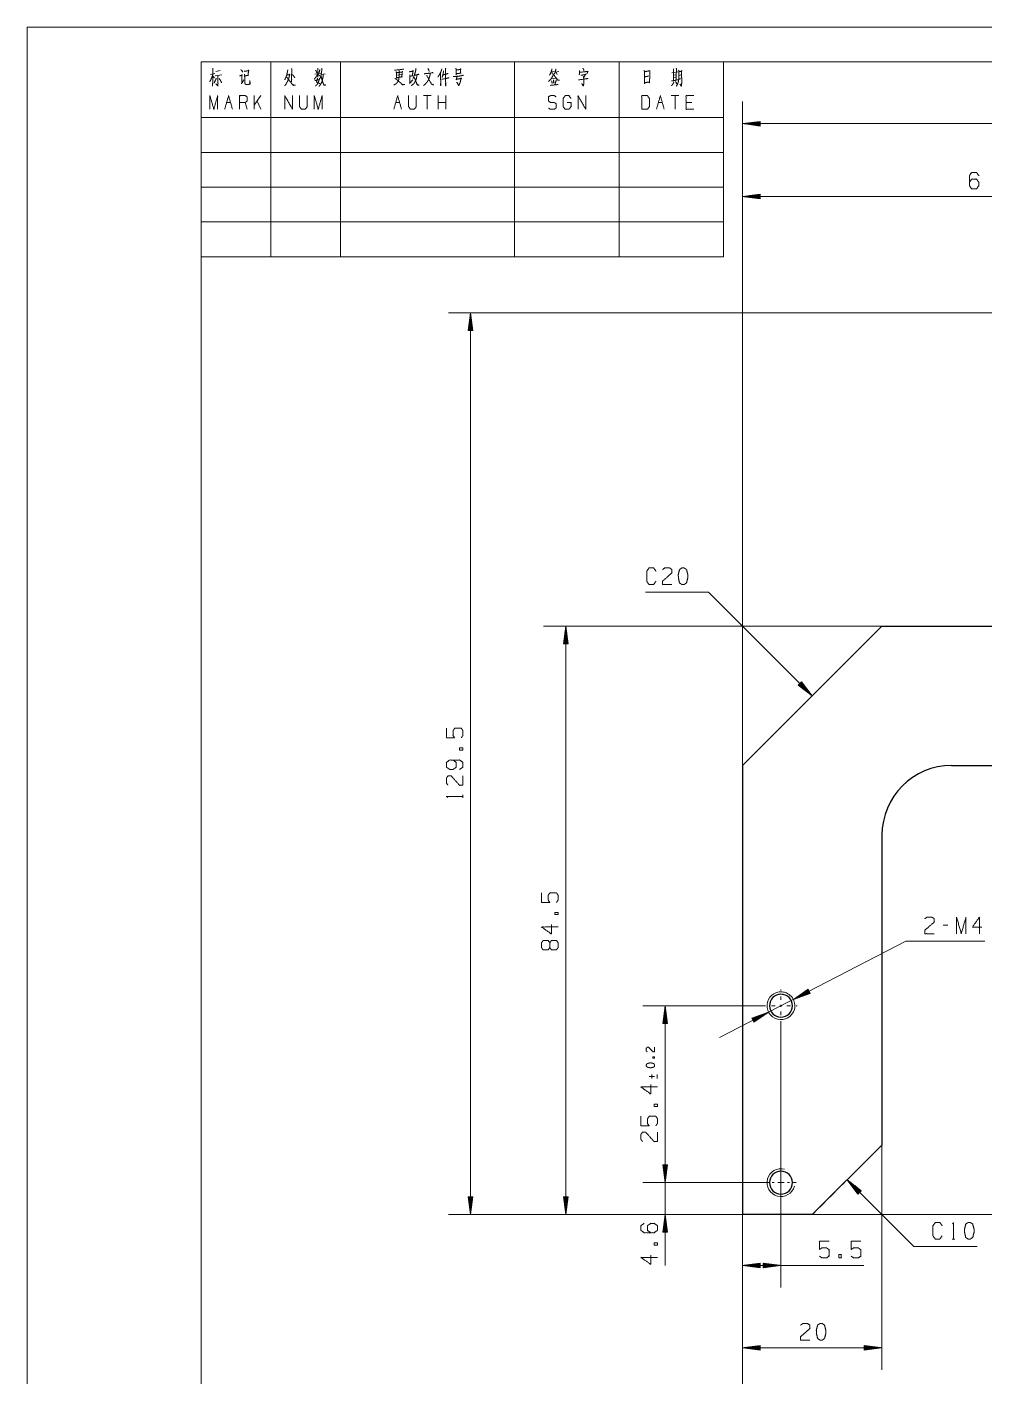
# Model space of a CAD drawing. Header units: millimetres. Extents: x 0 to 420, y 0 to 297.
# Drawn here: x 0 to 137.5, y 103.1 to 297 of the extents above; entities that cross this region are included whole.
import ezdxf

# ---------------------------------------------------------------- set-up
doc = ezdxf.new("R2010")
doc.units = ezdxf.units.MM
doc.layers.add('101', color=7, linetype='Continuous', true_color=0xffffff)

msp = doc.modelspace()

# ---------------------------------------------------------------- linework, layer by layer
at = {"layer": '101', "color": 133, "linetype": 'Continuous', "lineweight": 18}
for p, q in [((0, 297), (0, 0)), ((420, 297), (0, 297)), ((25, 292), (25, 264)), ((25, 292), (100, 292)), ((25, 292), (100, 292)), ((25, 292), (100, 292)), ((25, 292), (25, 5)), ((415, 292), (25, 292)), ((35, 292), (35, 264)), ((45, 292), (45, 264)), ((70, 292), (70, 264)), ((85, 292), (85, 264)), ((100, 292), (100, 264)), ((25, 284), (100, 284)), ((25, 279), (100, 279)), ((25, 274), (100, 274)), ((25, 269), (100, 269)), ((25, 264), (100, 264))]:
    msp.add_line(p, q, dxfattribs=at)
at = {"layer": '101', "color": 72, "linetype": 'Continuous', "lineweight": 18}
for p, q in [((26.34, 290.18), (26.96, 290.3)), ((26.7, 289.95), (26.92, 289.68)), ((26.99, 289.99), (27.95, 290.14)), ((27.13, 290.61), (27.71, 290.74)), ((41.34, 290.22), (42.13, 290.38)), ((42.25, 290.16), (42.79, 290.28)), ((53.17, 290.09), (53.7, 290.18)), ((54.91, 288.87), (55.37, 289.43)), ((75.25, 290.57), (75.67, 290.63)), ((75.35, 290.55), (75.45, 290.24)), ((75.83, 289.64), (75.37, 289.56)), ((75.82, 290.51), (76.35, 290.61)), ((75.98, 290.49), (76.11, 290.16)), ((92.56, 290.43), (93.43, 290.55)), ((92.84, 290.07), (93.11, 290.14)), ((92.86, 289.72), (93.09, 289.78)), ((93.6, 290.05), (93.85, 290.12)), ((33.59, 287.14), (32.63, 285.78)), ((32.63, 285.18), (32.63, 287.14)), ((58.02, 287.14), (56.9, 287.14)), ((57.46, 287.14), (57.46, 285.18)), ((59.02, 285.18), (59.02, 287.14)), ((60.14, 285.18), (60.14, 287.14)), ((93.6, 287.14), (92.49, 287.14)), ((93.05, 287.14), (93.05, 285.18)), ((28.66, 286.17), (29.22, 286.17)), ((31.62, 285.18), (31.34, 286.17)), ((33.59, 285.18), (33.04, 286.36)), ((52.94, 286.17), (53.49, 286.17)), ((60.14, 286.17), (59.02, 286.17)), ((90.65, 286.17), (91.2, 286.17)), ((95.45, 286.17), (94.61, 286.17)), ((62.58, 186.29), (62.58, 186.72)), ((132.19, 167.99), (131.52, 167.99)), ((89.3, 146.27), (90.1, 146.27)), ((89.7, 146.55), (89.7, 145.98)), ((90.49, 145.98), (90.49, 146.55)), ((132.8, 122.93), (133.22, 122.93))]:
    msp.add_line(p, q, dxfattribs=at)
at = {"layer": '101', "color": 22, "linetype": 'Continuous', "lineweight": 18}
for p, q in [((102.74, 190.94), (102.74, 286.29)), ((105.28, 283.45), (102.74, 283.12)), ((102.74, 283.12), (105.28, 282.78)), ((102.74, 283.12), (236.74, 283.12)), ((105.28, 283.14), (102.94, 283.14)), ((105.28, 283.09), (102.94, 283.09)), ((105.28, 283.2), (103.32, 283.2)), ((105.28, 283.25), (103.71, 283.25)), ((105.28, 283.3), (104.1, 283.3)), ((105.28, 283.35), (104.48, 283.35)), ((105.28, 283.4), (104.87, 283.4)), ((105.28, 283.45), (105.25, 283.45)), ((105.28, 283.45), (105.25, 283.45)), ((105.28, 282.78), (105.28, 283.45)), ((105.28, 283.04), (103.32, 283.04)), ((105.28, 282.99), (103.71, 282.99)), ((105.28, 282.94), (104.1, 282.94)), ((105.28, 282.89), (104.48, 282.89)), ((105.28, 282.84), (104.87, 282.84)), ((105.28, 282.79), (105.25, 282.79)), ((105.28, 282.79), (105.25, 282.79)), ((102.74, 190.94), (102.74, 275.82)), ((105.28, 272.98), (102.74, 272.65)), ((102.74, 272.65), (105.28, 272.31)), ((102.74, 272.65), (171.74, 272.65)), ((105.28, 272.67), (102.94, 272.67)), ((105.28, 272.62), (102.94, 272.62)), ((105.28, 272.72), (103.32, 272.72)), ((105.28, 272.57), (103.32, 272.57)), ((105.28, 272.78), (103.71, 272.78)), ((105.28, 272.52), (103.71, 272.52)), ((105.28, 272.83), (104.1, 272.83)), ((105.28, 272.47), (104.1, 272.47)), ((105.28, 272.88), (104.48, 272.88)), ((105.28, 272.42), (104.48, 272.42)), ((105.28, 272.93), (104.87, 272.93)), ((105.28, 272.37), (104.87, 272.37)), ((105.28, 272.98), (105.25, 272.98)), ((105.28, 272.98), (105.25, 272.98)), ((105.28, 272.32), (105.25, 272.32)), ((105.28, 272.32), (105.25, 272.32)), ((105.28, 272.31), (105.28, 272.98)), ((171.74, 255.94), (60.5, 255.94)), ((63.68, 255.94), (63.34, 253.4)), ((64.01, 253.4), (63.68, 255.94)), ((63.68, 255.94), (63.68, 126.44)), ((63.45, 253.4), (63.45, 254.2)), ((63.5, 253.4), (63.5, 254.59)), ((63.55, 253.4), (63.55, 254.97)), ((63.6, 253.4), (63.6, 255.36)), ((63.65, 253.4), (63.65, 255.74)), ((63.7, 253.4), (63.7, 255.74)), ((63.75, 253.4), (63.75, 255.36)), ((63.8, 253.4), (63.8, 254.97)), ((63.85, 253.4), (63.85, 254.59)), ((63.9, 253.4), (63.9, 254.2)), ((63.34, 253.4), (64.01, 253.4)), ((63.35, 253.4), (63.35, 253.43)), ((63.35, 253.4), (63.35, 253.43)), ((63.4, 253.4), (63.4, 253.82)), ((63.95, 253.4), (63.95, 253.82)), ((64.01, 253.4), (64.01, 253.43)), ((64.01, 253.4), (64.01, 253.43)), ((88.79, 215.84), (95.3, 215.84)), ((95.3, 215.84), (97.84, 215.84)), ((97.84, 215.84), (112.74, 200.94)), ((122.74, 210.94), (74.17, 210.94)), ((77.34, 210.94), (77.01, 208.4)), ((77.16, 208.4), (77.16, 209.59)), ((77.21, 208.4), (77.21, 209.97)), ((77.26, 208.4), (77.26, 210.36)), ((77.32, 208.4), (77.32, 210.74)), ((77.67, 208.4), (77.34, 210.94)), ((77.34, 126.44), (77.34, 210.94)), ((77.37, 208.4), (77.37, 210.74)), ((77.42, 208.4), (77.42, 210.36)), ((77.47, 208.4), (77.47, 209.97)), ((77.52, 208.4), (77.52, 209.59)), ((77.01, 208.4), (77.01, 208.43)), ((77.01, 208.4), (77.01, 208.43)), ((77.01, 208.4), (77.67, 208.4)), ((77.06, 208.4), (77.06, 208.82)), ((77.11, 208.4), (77.11, 209.2)), ((77.57, 208.4), (77.57, 209.2)), ((77.62, 208.4), (77.62, 208.82)), ((77.67, 208.4), (77.67, 208.43)), ((77.67, 208.4), (77.67, 208.43)), ((111.18, 202.97), (110.71, 202.5)), ((110.71, 202.5), (112.74, 200.94)), ((110.72, 202.5), (110.74, 202.48)), ((110.72, 202.5), (110.74, 202.48)), ((110.75, 202.54), (111.05, 202.24)), ((110.79, 202.57), (111.36, 202)), ((110.82, 202.61), (111.66, 201.77)), ((110.86, 202.64), (111.97, 201.53)), ((110.89, 202.68), (112.28, 201.29)), ((110.93, 202.72), (112.59, 201.06)), ((110.97, 202.75), (112.63, 201.09)), ((111, 202.79), (112.39, 201.4)), ((111.04, 202.82), (112.15, 201.71)), ((111.07, 202.86), (111.92, 202.02)), ((111.11, 202.9), (111.68, 202.33)), ((111.15, 202.93), (111.44, 202.64)), ((111.18, 202.97), (111.2, 202.94)), ((111.18, 202.97), (111.2, 202.94)), ((112.74, 200.94), (111.18, 202.97)), ((102.74, 190.94), (102.74, 115.97)), ((102.74, 190.94), (102.74, 95.41)), ((99.41, 151.88), (126.19, 165.7)), ((126.19, 165.7), (137.51, 165.7)), ((112.13, 158.82), (110.02, 157.35)), ((110.02, 157.35), (112.43, 158.22)), ((112.27, 158.54), (110.18, 157.47)), ((112.29, 158.5), (110.2, 157.42)), ((112.24, 158.59), (110.5, 157.69)), ((112.31, 158.45), (110.57, 157.55)), ((112.22, 158.63), (110.82, 157.91)), ((112.34, 158.41), (110.94, 157.68)), ((112.2, 158.68), (111.14, 158.13)), ((112.36, 158.36), (111.3, 157.82)), ((112.17, 158.72), (111.46, 158.35)), ((112.38, 158.32), (111.67, 157.95)), ((112.15, 158.77), (111.78, 158.58)), ((112.41, 158.27), (112.04, 158.08)), ((112.13, 158.81), (112.1, 158.8)), ((112.13, 158.81), (112.1, 158.8)), ((112.43, 158.22), (112.13, 158.82)), ((112.43, 158.23), (112.4, 158.21)), ((112.43, 158.23), (112.4, 158.21)), ((105.89, 156.44), (88.43, 156.44)), ((91.6, 156.44), (91.27, 153.9)), ((91.47, 153.9), (91.47, 155.47)), ((91.52, 153.9), (91.52, 155.86)), ((91.58, 153.9), (91.58, 156.24)), ((91.94, 153.9), (91.6, 156.44)), ((91.6, 131.04), (91.6, 156.44)), ((91.63, 153.9), (91.63, 156.24)), ((91.68, 153.9), (91.68, 155.86)), ((91.73, 153.9), (91.73, 155.47)), ((106.47, 155.52), (104.06, 154.65)), ((104.15, 154.47), (105.55, 155.19)), ((104.18, 154.42), (105.92, 155.32)), ((104.2, 154.38), (106.28, 155.45)), ((104.22, 154.33), (106.31, 155.41)), ((104.25, 154.29), (105.99, 155.19)), ((104.36, 154.06), (106.47, 155.52)), ((91.27, 153.9), (91.27, 153.93)), ((91.27, 153.9), (91.27, 153.93)), ((91.27, 153.9), (91.94, 153.9)), ((91.32, 153.9), (91.32, 154.32)), ((91.37, 153.9), (91.37, 154.7)), ((91.42, 153.9), (91.42, 155.09)), ((91.78, 153.9), (91.78, 155.09)), ((91.83, 153.9), (91.83, 154.7)), ((91.88, 153.9), (91.88, 154.32)), ((91.93, 153.9), (91.93, 153.93)), ((91.93, 153.9), (91.93, 153.93)), ((104.06, 154.65), (104.09, 154.66)), ((104.06, 154.65), (104.09, 154.66)), ((104.06, 154.65), (104.36, 154.06)), ((104.08, 154.6), (104.45, 154.79)), ((104.11, 154.56), (104.82, 154.93)), ((104.13, 154.51), (105.19, 155.06)), ((104.27, 154.24), (105.67, 154.96)), ((104.29, 154.2), (105.35, 154.74)), ((104.32, 154.15), (105.03, 154.52)), ((104.34, 154.11), (104.71, 154.3)), ((104.36, 154.06), (104.39, 154.08)), ((104.36, 154.06), (104.39, 154.08)), ((108.24, 154.09), (108.24, 115.97)), ((91.6, 138.97), (91.6, 119.12)), ((122.74, 136.44), (122.74, 104.15)), ((91.27, 133.58), (91.27, 133.55)), ((91.27, 133.58), (91.27, 133.55)), ((91.27, 133.58), (91.6, 131.04)), ((91.94, 133.58), (91.27, 133.58)), ((91.27, 133.58), (91.27, 133.55)), ((91.27, 133.58), (91.27, 133.55)), ((91.27, 133.58), (91.6, 131.04)), ((91.94, 133.58), (91.27, 133.58)), ((91.32, 133.58), (91.32, 133.16)), ((91.32, 133.58), (91.32, 133.16)), ((91.37, 133.58), (91.37, 132.77)), ((91.37, 133.58), (91.37, 132.77)), ((91.42, 133.58), (91.42, 132.39)), ((91.42, 133.58), (91.42, 132.39)), ((91.47, 133.58), (91.47, 132)), ((91.47, 133.58), (91.47, 132)), ((91.52, 133.58), (91.52, 131.62)), ((91.52, 133.58), (91.52, 131.62)), ((91.58, 133.58), (91.58, 131.23)), ((91.58, 133.58), (91.58, 131.23)), ((91.6, 131.04), (91.94, 133.58)), ((91.6, 131.04), (91.94, 133.58)), ((91.63, 133.58), (91.63, 131.23)), ((91.63, 133.58), (91.63, 131.23)), ((91.68, 133.58), (91.68, 131.62)), ((91.68, 133.58), (91.68, 131.62)), ((91.73, 133.58), (91.73, 132)), ((91.73, 133.58), (91.73, 132)), ((91.78, 133.58), (91.78, 132.39)), ((91.78, 133.58), (91.78, 132.39)), ((91.83, 133.58), (91.83, 132.77)), ((91.83, 133.58), (91.83, 132.77)), ((91.88, 133.58), (91.88, 133.16)), ((91.88, 133.58), (91.88, 133.16)), ((91.93, 133.58), (91.93, 133.55)), ((91.93, 133.58), (91.93, 133.55)), ((91.93, 133.58), (91.93, 133.55)), ((91.93, 133.58), (91.93, 133.55)), ((106.04, 131.04), (88.43, 131.04)), ((106.04, 131.04), (88.43, 131.04)), ((119.78, 129.88), (117.74, 131.44)), ((117.74, 131.44), (119.3, 129.4)), ((127.34, 121.84), (117.74, 131.44)), ((119.52, 129.62), (117.86, 131.28)), ((119.56, 129.66), (117.9, 131.32)), ((119.49, 129.59), (118.1, 130.97)), ((119.59, 129.7), (118.21, 131.08)), ((119.45, 129.55), (118.34, 130.67)), ((119.63, 129.73), (118.52, 130.85)), ((119.41, 129.52), (118.57, 130.36)), ((119.38, 129.48), (118.81, 130.05)), ((119.67, 129.77), (118.83, 130.61)), ((119.7, 129.8), (119.13, 130.37)), ((119.74, 129.84), (119.44, 130.13)), ((63.34, 128.98), (63.68, 126.44)), ((64.01, 128.98), (63.34, 128.98)), ((63.35, 128.98), (63.35, 128.95)), ((63.35, 128.98), (63.35, 128.95)), ((63.4, 128.98), (63.4, 128.56)), ((63.45, 128.98), (63.45, 128.17)), ((63.5, 128.98), (63.5, 127.79)), ((63.55, 128.98), (63.55, 127.4)), ((63.6, 128.98), (63.6, 127.02)), ((63.65, 128.98), (63.65, 126.63)), ((63.68, 126.44), (64.01, 128.98)), ((63.7, 128.98), (63.7, 126.63)), ((63.75, 128.98), (63.75, 127.02)), ((63.8, 128.98), (63.8, 127.4)), ((63.85, 128.98), (63.85, 127.79)), ((63.9, 128.98), (63.9, 128.17)), ((63.95, 128.98), (63.95, 128.56)), ((64.01, 128.98), (64.01, 128.95)), ((64.01, 128.98), (64.01, 128.95)), ((77.01, 128.98), (77.01, 128.95)), ((77.01, 128.98), (77.01, 128.95)), ((77.01, 128.98), (77.34, 126.44)), ((77.67, 128.98), (77.01, 128.98)), ((77.06, 128.98), (77.06, 128.56)), ((77.11, 128.98), (77.11, 128.17)), ((77.16, 128.98), (77.16, 127.79)), ((77.21, 128.98), (77.21, 127.4)), ((77.26, 128.98), (77.26, 127.02)), ((77.32, 128.98), (77.32, 126.63)), ((77.34, 126.44), (77.67, 128.98)), ((77.37, 128.98), (77.37, 126.63)), ((77.42, 128.98), (77.42, 127.02)), ((77.47, 128.98), (77.47, 127.4)), ((77.52, 128.98), (77.52, 127.79)), ((77.57, 128.98), (77.57, 128.17)), ((77.62, 128.98), (77.62, 128.56)), ((77.67, 128.98), (77.67, 128.95)), ((77.67, 128.98), (77.67, 128.95)), ((119.34, 129.44), (119.05, 129.74)), ((119.31, 129.41), (119.28, 129.43)), ((119.31, 129.41), (119.28, 129.43)), ((119.3, 129.4), (119.78, 129.88)), ((119.77, 129.87), (119.75, 129.9)), ((119.77, 129.87), (119.75, 129.9)), ((102.74, 126.44), (60.5, 126.44)), ((102.74, 126.44), (74.17, 126.44)), ((102.74, 126.44), (88.43, 126.44)), ((91.6, 126.44), (91.27, 123.9)), ((91.58, 123.9), (91.58, 126.24)), ((91.94, 123.9), (91.6, 126.44)), ((91.63, 123.9), (91.63, 126.24)), ((102.74, 126.44), (102.74, 104.15)), ((112.74, 126.44), (291.43, 126.44)), ((91.32, 123.9), (91.32, 124.32)), ((91.37, 123.9), (91.37, 124.7)), ((91.42, 123.9), (91.42, 125.09)), ((91.47, 123.9), (91.47, 125.47)), ((91.52, 123.9), (91.52, 125.86)), ((91.68, 123.9), (91.68, 125.86)), ((91.73, 123.9), (91.73, 125.47)), ((91.78, 123.9), (91.78, 125.09)), ((91.83, 123.9), (91.83, 124.7)), ((91.88, 123.9), (91.88, 124.32)), ((91.27, 123.9), (91.27, 123.93)), ((91.27, 123.9), (91.27, 123.93)), ((91.27, 123.9), (91.94, 123.9)), ((91.93, 123.9), (91.93, 123.93)), ((91.93, 123.9), (91.93, 123.93)), ((129.88, 121.84), (127.34, 121.84)), ((129.88, 121.84), (136.4, 121.84)), ((105.28, 119.48), (102.74, 119.15)), ((102.74, 119.15), (105.28, 118.81)), ((102.74, 119.15), (120.13, 119.15)), ((105.28, 119.17), (102.94, 119.17)), ((105.28, 119.12), (102.94, 119.12)), ((105.28, 119.22), (103.32, 119.22)), ((105.28, 119.07), (103.32, 119.07)), ((105.28, 119.27), (103.71, 119.27)), ((105.28, 119.02), (103.71, 119.02)), ((105.28, 119.32), (104.1, 119.32)), ((105.28, 118.97), (104.1, 118.97)), ((105.28, 119.37), (104.48, 119.37)), ((105.28, 118.92), (104.48, 118.92)), ((105.28, 119.42), (104.87, 119.42)), ((105.28, 118.87), (104.87, 118.87)), ((105.28, 119.48), (105.25, 119.48)), ((105.28, 119.48), (105.25, 119.48)), ((105.28, 118.82), (105.25, 118.82)), ((105.28, 118.82), (105.25, 118.82)), ((105.28, 118.81), (105.28, 119.48)), ((105.7, 119.48), (105.74, 119.48)), ((105.7, 119.48), (105.74, 119.48)), ((105.7, 119.48), (105.7, 118.81)), ((108.24, 119.15), (105.7, 119.48)), ((105.7, 119.42), (106.12, 119.42)), ((105.7, 119.37), (106.51, 119.37)), ((105.7, 119.32), (106.89, 119.32)), ((105.7, 119.27), (107.28, 119.27)), ((105.7, 119.22), (107.67, 119.22)), ((105.7, 119.17), (108.05, 119.17)), ((105.7, 118.81), (108.24, 119.15)), ((105.7, 119.12), (108.05, 119.12)), ((105.7, 119.07), (107.67, 119.07)), ((105.7, 119.02), (107.28, 119.02)), ((105.7, 118.97), (106.89, 118.97)), ((105.7, 118.92), (106.51, 118.92)), ((105.7, 118.87), (106.12, 118.87)), ((105.7, 118.82), (105.74, 118.82)), ((105.7, 118.82), (105.74, 118.82)), ((105.28, 107.66), (102.74, 107.33)), ((102.74, 107.33), (105.28, 106.99)), ((102.74, 107.33), (122.74, 107.33)), ((105.28, 107.35), (102.94, 107.35)), ((105.28, 107.3), (102.94, 107.3)), ((105.28, 107.4), (103.32, 107.4)), ((105.28, 107.25), (103.32, 107.25)), ((105.28, 107.45), (103.71, 107.45)), ((105.28, 107.2), (103.71, 107.2)), ((105.28, 107.5), (104.1, 107.5)), ((105.28, 107.15), (104.1, 107.15)), ((105.28, 107.55), (104.48, 107.55)), ((105.28, 107.1), (104.48, 107.1)), ((105.28, 107.61), (104.87, 107.61)), ((105.28, 107.05), (104.87, 107.05)), ((105.28, 107.66), (105.25, 107.66)), ((105.28, 107.66), (105.25, 107.66)), ((105.28, 107), (105.25, 107)), ((105.28, 107), (105.25, 107)), ((105.28, 106.99), (105.28, 107.66)), ((120.2, 107.66), (120.24, 107.66)), ((120.2, 107.66), (120.24, 107.66)), ((120.2, 107.66), (120.2, 106.99)), ((122.74, 107.33), (120.2, 107.66)), ((120.2, 107.61), (120.62, 107.61)), ((120.2, 107.55), (121.01, 107.55)), ((120.2, 107.5), (121.39, 107.5)), ((120.2, 107.45), (121.78, 107.45)), ((120.2, 107.4), (122.17, 107.4)), ((120.2, 107.35), (122.55, 107.35)), ((120.2, 106.99), (122.74, 107.33)), ((120.2, 107.3), (122.55, 107.3)), ((120.2, 107.25), (122.17, 107.25)), ((120.2, 107.2), (121.78, 107.2)), ((120.2, 107.15), (121.39, 107.15)), ((120.2, 107.1), (121.01, 107.1)), ((120.2, 107.05), (120.62, 107.05)), ((120.2, 107), (120.24, 107)), ((120.2, 107), (120.24, 107))]:
    msp.add_line(p, q, dxfattribs=at)
at = {"layer": '101', "color": 151, "linetype": 'Continuous', "lineweight": 25}
for p, q in [((102.74, 190.94), (122.74, 210.94)), ((122.74, 210.94), (102.74, 190.94)), ((122.74, 210.94), (141.1, 210.94)), ((122.74, 210.94), (141.1, 210.94)), ((102.74, 190.94), (102.74, 126.44)), ((132.74, 190.94), (141.1, 190.94)), ((122.74, 180.94), (122.74, 136.44)), ((122.74, 136.44), (112.74, 126.44)), ((112.74, 126.44), (102.74, 126.44))]:
    msp.add_line(p, q, dxfattribs=at)
at = {"layer": '101', "color": 53, "linetype": 'Continuous', "lineweight": 18}
for p, q in [((106.59, 156.44), (106.72, 157.07)), ((107.61, 157.96), (108.24, 158.09)), ((108.24, 158.09), (108.88, 157.96)), ((109.77, 157.07), (109.89, 156.44)), ((122.39, 136.08), (122.74, 136.44)), ((119.53, 133.22), (120.24, 133.94)), ((120.96, 134.65), (121.67, 135.37)), ((107.61, 132.56), (108.24, 132.69)), ((108.24, 132.69), (108.88, 132.56)), ((118.1, 131.79), (118.82, 132.51)), ((106.59, 131.04), (106.72, 131.67)), ((109.77, 131.67), (109.89, 131.04)), ((116.67, 130.37), (117.39, 131.08)), ((113.82, 127.51), (114.53, 128.22)), ((115.24, 128.94), (115.96, 129.65)), ((103.24, 126.44), (102.74, 126.44)), ((105.24, 126.44), (104.24, 126.44)), ((107.24, 126.44), (106.24, 126.44)), ((109.24, 126.44), (108.24, 126.44)), ((111.24, 126.44), (110.24, 126.44)), ((112.74, 126.44), (112.24, 126.44)), ((112.74, 126.44), (113.1, 126.79))]:
    msp.add_line(p, q, dxfattribs=at)
at = {"layer": '101', "color": 151, "linetype": 'Continuous', "lineweight": 18}
for p, q in [((108.24, 158.79), (108.24, 158.64)), ((108.24, 157.29), (108.24, 157.79)), ((105.89, 156.44), (106.04, 156.44)), ((107.39, 156.44), (106.89, 156.44)), ((108.24, 156.44), (108.09, 156.44)), ((108.24, 156.44), (108.24, 156.59)), ((108.24, 156.44), (108.39, 156.44)), ((108.24, 156.44), (108.24, 156.29)), ((108.24, 155.59), (108.24, 155.09)), ((109.09, 156.44), (109.59, 156.44)), ((110.59, 156.44), (110.44, 156.44)), ((108.24, 154.09), (108.24, 154.24)), ((108.24, 132.79), (108.24, 133.24)), ((108.24, 131.99), (108.24, 132.29)), ((106.49, 131.04), (106.04, 131.04)), ((107.29, 131.04), (106.99, 131.04)), ((108.24, 131.04), (107.79, 131.04)), ((108.24, 131.04), (108.24, 131.49)), ((108.24, 131.04), (108.69, 131.04)), ((108.24, 131.04), (108.24, 130.59)), ((108.24, 130.09), (108.24, 129.79)), ((109.19, 131.04), (109.49, 131.04)), ((109.99, 131.04), (110.44, 131.04)), ((108.24, 129.29), (108.24, 128.84))]:
    msp.add_line(p, q, dxfattribs=at)
at = {"layer": '101', "color": 151, "linetype": 'Continuous', "lineweight": 25}
for centre, radius, start, end in [((132.74, 180.94), 10, 90, 180), ((108.24, 156.44), 1.65, 90, 270), ((108.24, 156.44), 1.65, 270, 90), ((108.24, 156.44), 1.65, 180, 270), ((108.24, 156.44), 1.65, 270, 0), ((108.24, 131.04), 1.65, 90, 270), ((108.24, 131.04), 1.65, 270, 90), ((108.24, 131.04), 1.65, 180, 270), ((108.24, 131.04), 1.65, 270, 0)]:
    msp.add_arc(centre, radius, start, end, dxfattribs=at)
at = {"layer": '101', "color": 151, "linetype": 'Continuous', "lineweight": 13}
for centre in [(108.24, 156.44), (108.24, 131.04)]:
    msp.add_arc(centre, 2, 75, 345, dxfattribs=at)
at = {"layer": '101', "color": 22, "linetype": 'Continuous', "lineweight": 18}
msp.add_arc((108.24, 156.44), 2, 345, 85.0962, dxfattribs=at)
at = {"layer": '101', "color": 72, "linetype": 'Continuous', "lineweight": 18}
for points, knots in [([(26.67, 291.07), (26.66, 288.89), (26.63, 288.5), (26.61, 288.71), (26.64, 288.94)], [0, 0, 0.723303, 0.854546, 0.923601, 1, 1]), ([(30.7, 290.88), (30.87, 290.72), (30.92, 290.63), (30.92, 290.53), (30.9, 290.67)], [0, 0, 0.413146, 0.573572, 0.750721, 1, 1]), ([(37.43, 290.84), (37.42, 290.72), (37.34, 290.3), (37.26, 290.01), (37.18, 289.8), (37.09, 289.6), (37.01, 289.43)], [0, 0, 0.084498, 0.36853, 0.573114, 0.721457, 0.873368, 1, 1]), ([(37.97, 291.05), (38.02, 290.94), (38, 290.84), (37.99, 289.12), (37.97, 289.23), (38, 289.45)], [0, 0, 0.049543, 0.095606, 0.852767, 0.898838, 1, 1]), ([(41.73, 291.07), (41.76, 290.92), (41.76, 289.78), (41.73, 289.93), (41.76, 290.05)], [0, 0, 0.094654, 0.823636, 0.91829, 1, 1]), ([(42.03, 290.92), (42.03, 290.82), (41.91, 290.34)], [0, 0, 0.174301, 1, 1]), ([(42.33, 291.11), (42.33, 290.98), (42.32, 290.76), (42.27, 290.47), (42.23, 290.16), (42.17, 289.91), (42.1, 289.68), (42.08, 289.62)], [0, 0, 0.081852, 0.232243, 0.425429, 0.63211, 0.800313, 0.957953, 1, 1]), ([(53.44, 290.84), (53.42, 290.18), (53.41, 289.85), (53.39, 289.66), (53.38, 289.56), (53.36, 289.43), (53.32, 289.31), (53.27, 289.2), (53.14, 289.02), (53, 288.85), (52.79, 288.73), (52.69, 288.67), (52.65, 288.65)], [0, 0, 0.263783, 0.395771, 0.470171, 0.511786, 0.56157, 0.614019, 0.658777, 0.749614, 0.837596, 0.932985, 0.980677, 1, 1]), ([(52.76, 290.82), (52.82, 290.78), (52.85, 290.8), (54.11, 290.94), (54.07, 290.96), (53.92, 290.92)], [0, 0, 0.045522, 0.068286, 0.872626, 0.90344, 1, 1]), ([(55.85, 291.05), (55.82, 290.8), (55.73, 290.47), (55.62, 290.12), (55.53, 289.89), (55.47, 289.72), (55.41, 289.58)], [0, 0, 0.162457, 0.385014, 0.625897, 0.784413, 0.898493, 1, 1]), ([(57.56, 291.03), (57.66, 290.84), (57.71, 290.72), (57.74, 290.59)], [0, 0, 0.450481, 0.729637, 1, 1]), ([(59.55, 290.98), (59.48, 290.72), (59.38, 290.47), (59.26, 290.24), (59.14, 290.05), (59, 289.85)], [0, 0, 0.21836, 0.428744, 0.629221, 0.801494, 1, 1]), ([(60.08, 291.07), (60.12, 290.98), (60.09, 291.03), (60.11, 288.54), (60.09, 288.73), (60.11, 289.04)], [0, 0, 0.029975, 0.04619, 0.840789, 0.900562, 1, 1]), ([(61.57, 291.07), (61.63, 290.82), (61.63, 290.09), (61.63, 290.28), (62.33, 290.38), (62.21, 290.38), (62.24, 290.9), (62.26, 290.98), (62.29, 290.92), (62.19, 290.9), (61.63, 290.82)], [0, 0, 0.076614, 0.294117, 0.350048, 0.563214, 0.598361, 0.753971, 0.779215, 0.799829, 0.831205, 1, 1]), ([(75.37, 290.98), (75.35, 290.84), (75.23, 290.53), (75.13, 290.28), (75.01, 290.07)], [0, 0, 0.148006, 0.485257, 0.758321, 1, 1]), ([(75.91, 290.98), (75.92, 290.88), (75.75, 290.3)], [0, 0, 0.147218, 1, 1]), ([(79.78, 291.09), (79.89, 290.96), (79.93, 290.86), (79.96, 290.69)], [0, 0, 0.364604, 0.619196, 1, 1]), ([(92.8, 290.98), (92.83, 290.86), (92.83, 289.31)], [0, 0, 0.075954, 1, 1]), ([(93.21, 291.11), (93.24, 290.98), (93.19, 289.37)], [0, 0, 0.073211, 1, 1]), ([(93.55, 290.82), (93.59, 290.59), (93.59, 290.14), (93.57, 289.64), (93.55, 289.33), (93.47, 289), (93.38, 288.79), (93.22, 288.48)], [0, 0, 0.096217, 0.285187, 0.491418, 0.620825, 0.76157, 0.854869, 1, 1]), ([(26.67, 290.16), (26.6, 289.91), (26.48, 289.62), (26.35, 289.35), (26.23, 289.14)], [0, 0, 0.233514, 0.515368, 0.78555, 1, 1]), ([(27.18, 289.66), (27.17, 289.58), (26.86, 288.96)], [0, 0, 0.108202, 1, 1]), ([(27.37, 289.99), (27.42, 289.87), (27.42, 288.83), (27.4, 288.6), (27.39, 288.52), (27.11, 288.85), (27.39, 288.56)], [0, 0, 0.056947, 0.504404, 0.603051, 0.639405, 0.826366, 1, 1]), ([(27.61, 289.58), (27.87, 289.16), (27.92, 289), (27.81, 289.27)], [0, 0, 0.516563, 0.696901, 1, 1]), ([(30.53, 289.99), (30.92, 290.09), (30.86, 290.16), (30.83, 288.96), (30.77, 288.83), (31.12, 289.41)], [0, 0, 0.158008, 0.19221, 0.673433, 0.728446, 1, 1]), ([(31.19, 290.63), (31.87, 290.74), (31.82, 290.8), (31.73, 290.05), (31.82, 290.05), (31.25, 289.99)], [0, 0, 0.313958, 0.349012, 0.694882, 0.735357, 1, 1]), ([(31.22, 290.22), (31.25, 289.91), (31.25, 289.2), (31.27, 288.98), (31.3, 288.87), (31.34, 288.81), (31.41, 288.77), (31.53, 288.75), (31.66, 288.73), (32.03, 288.79), (32, 289.33), (32, 288.79)], [0, 0, 0.097093, 0.316208, 0.387239, 0.42073, 0.444406, 0.470581, 0.507596, 0.549105, 0.664641, 0.832445, 1, 1]), ([(37.28, 290.09), (37.75, 290.18), (37.71, 290.22), (37.68, 290.03), (37.62, 289.76), (37.56, 289.6), (37.48, 289.37), (37.4, 289.18), (37.28, 288.98), (37.2, 288.81), (37.02, 288.56)], [0, 0, 0.202443, 0.228131, 0.308408, 0.425631, 0.500403, 0.604281, 0.689483, 0.790714, 0.870506, 1, 1]), ([(37.28, 289.8), (38.22, 288.62), (38.56, 288.65), (38.54, 288.65), (38.24, 288.67), (38.08, 288.81)], [0, 0, 0.632183, 0.773704, 0.779845, 0.909108, 1, 1]), ([(38.1, 290.16), (38.13, 290.14), (38.4, 289.8), (38.47, 289.68)], [0, 0, 0.059448, 0.761031, 1, 1]), ([(41.75, 290.24), (41.62, 290.01), (41.48, 289.8), (41.35, 289.64), (41.22, 289.49)], [0, 0, 0.287221, 0.555142, 0.786181, 1, 1]), ([(41.34, 289.31), (41.97, 289.45), (41.98, 289.64), (41.98, 289.56), (41.91, 289.31), (41.81, 289.04), (41.7, 288.83), (41.59, 288.71), (41.48, 288.58), (41.41, 288.52)], [0, 0, 0.30447, 0.39258, 0.431622, 0.553714, 0.689469, 0.798362, 0.878841, 0.954752, 1, 1]), ([(41.43, 290.8), (41.56, 290.57), (41.59, 290.43)], [0, 0, 0.640221, 1, 1]), ([(41.72, 289.66), (41.56, 289.08), (41.66, 289.04), (41.78, 289), (41.89, 288.94), (42.04, 288.85)], [0, 0, 0.5291, 0.62629, 0.735524, 0.852093, 1, 1]), ([(41.76, 290.2), (41.94, 290.07), (42.03, 289.97)], [0, 0, 0.613122, 1, 1]), ([(42.54, 290.16), (42.49, 289.8), (42.45, 289.56), (42.41, 289.35), (42.35, 289.16), (42.23, 288.91), (42.13, 288.73), (42.01, 288.56), (41.92, 288.48)], [0, 0, 0.19438, 0.332636, 0.448614, 0.555649, 0.70616, 0.822692, 0.933847, 1, 1]), ([(42.22, 289.89), (42.25, 289.85), (42.39, 289.27), (42.49, 289), (42.6, 288.71), (42.63, 288.65), (42.85, 288.67), (42.63, 288.69), (42.55, 288.81)], [0, 0, 0.026721, 0.341749, 0.493483, 0.655465, 0.691641, 0.80784, 0.924039, 1, 1]), ([(52.82, 289.6), (52.89, 289.6), (53.17, 289.37), (53.41, 289.16), (53.63, 288.98), (53.9, 288.71), (54.23, 288.75), (53.92, 288.71), (53.82, 288.79)], [0, 0, 0.033467, 0.197839, 0.340788, 0.472468, 0.649452, 0.797921, 0.939753, 1, 1]), ([(53, 290.59), (53.04, 290.41), (53.04, 289.66), (53.03, 289.7), (53.89, 289.85), (53.8, 289.85), (53.89, 290.63), (53.92, 290.57), (53.87, 290.53), (53.04, 290.43)], [0, 0, 0.051663, 0.252803, 0.264656, 0.500971, 0.524672, 0.738301, 0.756829, 0.773117, 1, 1]), ([(54.88, 290.57), (55.47, 290.67), (55.41, 290.74), (55.34, 290.01), (55.41, 290.01), (54.97, 289.93), (54.94, 290.12), (54.97, 289.89), (54.96, 288.96)], [0, 0, 0.181366, 0.207406, 0.429567, 0.451891, 0.588199, 0.645735, 0.715777, 1, 1]), ([(55.98, 290.12), (55.98, 289.99), (55.92, 289.66), (55.86, 289.47), (55.81, 289.31), (55.73, 289.16), (55.65, 289.02), (55.54, 288.87), (55.31, 288.67), (55.13, 288.58)], [0, 0, 0.067236, 0.249298, 0.354996, 0.450079, 0.537949, 0.629663, 0.725721, 0.894899, 1, 1]), ([(55.54, 289.8), (55.59, 289.78), (56.04, 288.67), (56.32, 288.65), (56.06, 288.71), (55.98, 288.83)], [0, 0, 0.024909, 0.644018, 0.787117, 0.926016, 1, 1]), ([(55.62, 290.07), (56.27, 290.2), (56.2, 290.22), (56.08, 290.18)], [0, 0, 0.769962, 0.857327, 1, 1]), ([(57.88, 290.32), (57.88, 290.2), (57.81, 289.91), (57.74, 289.68), (57.65, 289.43), (57.52, 289.23), (57.5, 289.18), (57.42, 289.08), (57.31, 288.94), (57.18, 288.81), (57.06, 288.69), (56.93, 288.58)], [0, 0, 0.060656, 0.206644, 0.323463, 0.452143, 0.571976, 0.593424, 0.659716, 0.74639, 0.834816, 0.918178, 1, 1]), ([(57.02, 290.28), (58.29, 290.43), (58.21, 290.45), (58.12, 290.41)], [0, 0, 0.872478, 0.933903, 1, 1]), ([(57.34, 290.05), (57.4, 290.01), (58.1, 288.75), (58.43, 288.69), (58.12, 288.77), (58.02, 288.89)], [0, 0, 0.030854, 0.652647, 0.79375, 0.930716, 1, 1]), ([(59.38, 290.41), (59.39, 289.16), (59.39, 288.56), (59.38, 288.69), (59.39, 288.91)], [0, 0, 0.565717, 0.839123, 0.896086, 1, 1]), ([(59.57, 289.49), (60.61, 289.7), (60.53, 289.72), (60.4, 289.66)], [0, 0, 0.826976, 0.886334, 1, 1]), ([(59.8, 290.72), (59.76, 290.38), (59.7, 290.09), (59.64, 289.89), (59.6, 289.76)], [0, 0, 0.34211, 0.644851, 0.86512, 1, 1]), ([(59.8, 290.14), (60.47, 290.32), (60.4, 290.32), (60.28, 290.26)], [0, 0, 0.772509, 0.853435, 1, 1]), ([(61.18, 289.87), (61.37, 289.87), (61.75, 289.91), (62.68, 290.05), (62.58, 290.07), (62.43, 290.03)], [0, 0, 0.10704, 0.322386, 0.855626, 0.914427, 1, 1]), ([(61.73, 289.91), (61.63, 289.41), (61.6, 289.49), (62.38, 289.62), (62.33, 289.7), (62.33, 289.62), (62.24, 289.27), (62.19, 289.04), (62.11, 288.85), (62.05, 288.71), (62.01, 288.6), (61.98, 288.58), (61.72, 289.06), (62, 288.62)], [0, 0, 0.13637, 0.159981, 0.371157, 0.396349, 0.418604, 0.516111, 0.579311, 0.63312, 0.675133, 0.705357, 0.714996, 0.861275, 1, 1]), ([(75.64, 290.3), (75.63, 290.2), (75.39, 289.83), (75.38, 289.78), (75.26, 289.6), (75.06, 289.37), (74.85, 289.16)], [0, 0, 0.074337, 0.387309, 0.418539, 0.575027, 0.79286, 1, 1]), ([(75.31, 289.27), (75.38, 289), (75.38, 288.87), (75.37, 289.04)], [0, 0, 0.489807, 0.707975, 1, 1]), ([(75.58, 289.43), (75.64, 289.12), (75.61, 288.96), (75.61, 289.18)], [0, 0, 0.443891, 0.680119, 1, 1]), ([(75.61, 290.16), (76.2, 289.37), (76.43, 289.37), (76.2, 289.39), (76.08, 289.54)], [0, 0, 0.599324, 0.742451, 0.886135, 1, 1]), ([(75.95, 289.41), (75.95, 289.27), (75.77, 288.69)], [0, 0, 0.19307, 1, 1]), ([(79.2, 289.41), (80.57, 289.6), (80.49, 289.62), (80.28, 289.56)], [0, 0, 0.820202, 0.873508, 1, 1]), ([(79.34, 290.74), (79.34, 290.51), (79.33, 290.34), (79.3, 290.22), (79.27, 290.12)], [0, 0, 0.361949, 0.626223, 0.829034, 1, 1]), ([(79.34, 290.49), (80.57, 290.63), (80.56, 290.67), (80.37, 290.26)], [0, 0, 0.712481, 0.737756, 1, 1]), ([(79.49, 290.07), (80.25, 290.18), (80.21, 290.24), (79.92, 289.72)], [0, 0, 0.533866, 0.586729, 1, 1]), ([(79.87, 289.87), (79.9, 289.76), (79.93, 289.64), (79.94, 289.43), (79.94, 289), (79.93, 288.85), (79.9, 288.65), (79.86, 288.52), (79.64, 288.87), (79.87, 288.56)], [0, 0, 0.049623, 0.1085, 0.204239, 0.404798, 0.471991, 0.568442, 0.629223, 0.820578, 1, 1]), ([(88.61, 290.8), (88.64, 290.59), (88.66, 290.14), (88.67, 289.66), (88.67, 289.6), (88.67, 288.83), (88.67, 288.98), (89.24, 289.1), (89.36, 288.96), (89.39, 289.14), (89.39, 289.39), (89.4, 289.87), (89.42, 290.36), (89.42, 290.78), (89.43, 290.72), (88.66, 290.57)], [0, 0, 0.037589, 0.119519, 0.205166, 0.216331, 0.354043, 0.380097, 0.485125, 0.518622, 0.552532, 0.597196, 0.682843, 0.77221, 0.846648, 0.858119, 1, 1]), ([(88.67, 289.83), (89.24, 289.95), (89.18, 289.97), (89.05, 289.89)], [0, 0, 0.728512, 0.805958, 1, 1]), ([(92.52, 289.25), (93.43, 289.41), (93.38, 289.43), (93.33, 289.37)], [0, 0, 0.873246, 0.919206, 1, 1]), ([(92.86, 289.12), (92.84, 289.02), (92.73, 288.81), (92.62, 288.67), (92.52, 288.56)], [0, 0, 0.157085, 0.51447, 0.781154, 1, 1]), ([(93.09, 289.18), (93.25, 288.94), (93.25, 288.83), (93.19, 289.02)], [0, 0, 0.497679, 0.671694, 1, 1]), ([(93.57, 289.52), (93.6, 289.52), (93.84, 289.58)], [0, 0, 0.107799, 1, 1]), ([(93.59, 290.57), (94.03, 290.67), (93.98, 290.74), (93.98, 290.05), (94, 289.12), (93.98, 288.77), (93.97, 288.56), (93.95, 288.5), (93.74, 288.77), (93.94, 288.58)], [0, 0, 0.13308, 0.155522, 0.357051, 0.631901, 0.735808, 0.797028, 0.815849, 0.918301, 1, 1]), ([(26.26, 285.18), (26.26, 287.14), (26.82, 285.18), (27.37, 287.14), (27.37, 285.18)], [0, 0, 0.245192, 0.5, 0.754808, 1, 1]), ([(30.51, 285.18), (30.51, 287.14), (31.34, 287.14), (31.62, 286.96), (31.62, 286.36), (31.34, 286.17), (30.51, 286.17)], [0, 0, 0.400952, 0.571035, 0.639278, 0.761676, 0.829917, 1, 1]), ([(37.01, 285.18), (37.01, 287.14), (38.12, 285.18), (38.12, 287.14)], [0, 0, 0.317574, 0.682426, 1, 1]), ([(39.13, 287.14), (39.13, 285.57), (39.39, 285.18), (39.95, 285.18), (40.24, 285.57), (40.24, 287.14)], [0, 0, 0.337152, 0.438599, 0.557781, 0.662848, 1, 1]), ([(41.25, 285.18), (41.25, 287.14), (41.81, 285.18), (42.36, 287.14), (42.36, 285.18)], [0, 0, 0.245192, 0.5, 0.754808, 1, 1]), ([(54.78, 287.14), (54.78, 285.57), (55.05, 285.18), (55.6, 285.18), (55.89, 285.57), (55.89, 287.14)], [0, 0, 0.337152, 0.438599, 0.557781, 0.662848, 1, 1]), ([(74.85, 285.36), (75.13, 285.18), (75.7, 285.18), (75.98, 285.39), (75.98, 285.97), (75.7, 286.17), (75.15, 286.17), (74.85, 286.36), (74.85, 286.96), (75.15, 287.14), (75.7, 287.14), (75.98, 286.96)], [0, 0, 0.068035, 0.184054, 0.254521, 0.372333, 0.442799, 0.555843, 0.626367, 0.748393, 0.81892, 0.931964, 1, 1]), ([(75.12, 288.62), (76.23, 288.73), (76.16, 288.73), (75.99, 288.71)], [0, 0, 0.825897, 0.879998, 1, 1]), ([(77.55, 286.17), (78.1, 286.17), (78.1, 285.57), (77.82, 285.18), (77.25, 285.18), (76.97, 285.57), (76.97, 286.75), (77.27, 287.14), (77.81, 287.14), (78.09, 286.75)], [0, 0, 0.103295, 0.214797, 0.304261, 0.410274, 0.499739, 0.718892, 0.809956, 0.910533, 1, 1]), ([(79.11, 285.18), (79.11, 287.14), (80.22, 285.18), (80.22, 287.14)], [0, 0, 0.317574, 0.682426, 1, 1]), ([(88.25, 285.18), (89.07, 285.18), (89.36, 285.57), (89.36, 286.75), (89.07, 287.14), (88.25, 287.14), (88.25, 285.18)], [0, 0, 0.142133, 0.227159, 0.431787, 0.516817, 0.65895, 1, 1]), ([(90.37, 285.18), (90.93, 287.14), (91.48, 285.18)], [0, 0, 0.5, 1, 1]), ([(95.73, 285.18), (94.61, 285.18), (94.61, 287.14), (95.73, 287.14)], [0, 0, 0.265389, 0.734611, 1, 1]), ([(135.3, 274.69), (135.62, 275.17), (136.31, 275.17), (136.65, 274.69), (136.65, 274.22), (136.31, 273.74), (135.62, 273.74), (135.3, 274.22), (135.3, 275.64), (135.62, 276.12), (136.31, 276.12), (136.65, 275.64)], [0, 0, 0.076964, 0.169761, 0.248075, 0.312018, 0.390331, 0.483128, 0.560093, 0.751925, 0.82889, 0.921687, 1, 1]), ([(90.29, 217.41), (89.96, 216.93), (89.3, 216.93), (88.97, 217.41), (88.97, 218.83), (89.3, 219.31), (89.97, 219.31), (90.31, 218.83)], [0, 0, 0.11457, 0.243367, 0.357937, 0.638582, 0.753152, 0.88543, 1, 1]), ([(91.24, 219.08), (91.56, 219.31), (92.25, 219.31), (92.59, 219.08), (92.59, 218.61), (91.23, 217.41), (91.24, 216.93), (92.59, 216.93)], [0, 0, 0.069692, 0.192977, 0.265273, 0.350228, 0.674739, 0.759753, 1, 1]), ([(94.35, 216.93), (94.69, 217.18), (94.86, 217.88), (94.86, 218.36), (94.69, 219.08), (94.35, 219.31), (94.01, 219.31), (93.68, 219.08), (93.5, 218.36), (93.52, 217.88), (93.68, 217.18), (94.01, 216.93), (94.35, 216.93)], [0, 0, 0.067527, 0.18397, 0.260584, 0.380943, 0.446141, 0.500306, 0.565503, 0.685863, 0.76253, 0.878309, 0.945835, 1, 1]), ([(62.36, 194.92), (62.58, 195.26), (62.58, 195.95), (62.36, 196.28), (61.41, 196.28), (61.16, 195.95), (61.16, 195.26), (61.38, 194.92), (60.21, 194.92), (60.21, 196.28)], [0, 0, 0.062229, 0.168345, 0.230571, 0.376816, 0.441264, 0.547379, 0.609609, 0.79049, 1, 1]), ([(62.58, 193.16), (62.58, 193.49), (62.11, 193.49), (62.11, 193.16), (62.58, 193.16)], [0, 0, 0.207092, 0.5, 0.707092, 1, 1]), ([(62.11, 190.38), (62.58, 190.7), (62.58, 191.39), (62.11, 191.73), (60.68, 191.73), (60.21, 191.39), (60.21, 190.7), (60.68, 190.38), (61.16, 190.37), (61.63, 190.7), (61.63, 191.39), (61.16, 191.73)], [0, 0, 0.076856, 0.169524, 0.247728, 0.439296, 0.517501, 0.610169, 0.687025, 0.750925, 0.829127, 0.921796, 1, 1]), ([(60.43, 188.11), (60.21, 188.43), (60.21, 189.12), (60.43, 189.45), (60.91, 189.45), (62.11, 188.09), (62.58, 188.11), (62.58, 189.45)], [0, 0, 0.069693, 0.192977, 0.265274, 0.350227, 0.67474, 0.759751, 1, 1]), ([(60.41, 186.36), (60.21, 186.5), (62.58, 186.5)], [0, 0, 0.093486, 1, 1]), ([(76.02, 171.28), (76.25, 171.62), (76.25, 172.31), (76.02, 172.64), (75.07, 172.64), (74.82, 172.31), (74.82, 171.62), (75.05, 171.28), (73.87, 171.28), (73.87, 172.64)], [0, 0, 0.062228, 0.168343, 0.230571, 0.376815, 0.441265, 0.54738, 0.609608, 0.79049, 1, 1]), ([(76.25, 169.52), (76.25, 169.85), (75.77, 169.85), (75.77, 169.52), (76.25, 169.52)], [0, 0, 0.207088, 0.5, 0.707088, 1, 1]), ([(128.9, 168.94), (129.22, 169.17), (129.91, 169.17), (130.25, 168.94), (130.25, 168.47), (128.89, 167.27), (128.9, 166.79), (130.25, 166.79)], [0, 0, 0.069693, 0.192977, 0.265274, 0.350227, 0.67474, 0.759752, 1, 1]), ([(133.46, 166.79), (133.46, 169.17), (134.13, 166.79), (134.8, 169.17), (134.8, 166.79)], [0, 0, 0.245192, 0.5, 0.754808, 1, 1]), ([(137.08, 167.74), (135.73, 167.74), (136.74, 169.17), (136.74, 166.79)], [0, 0, 0.245869, 0.565295, 1, 1]), ([(75.3, 168.09), (75.3, 166.75), (73.87, 167.75), (76.25, 167.75)], [0, 0, 0.245869, 0.565295, 1, 1]), ([(75.05, 164.79), (74.82, 164.47), (74.1, 164.47), (73.87, 164.79), (73.87, 165.48), (74.1, 165.81), (74.82, 165.81), (75.05, 165.48), (75.05, 164.79), (75.3, 164.45), (76, 164.45), (76.25, 164.79), (76.25, 165.48), (76.02, 165.81), (75.3, 165.81), (75.05, 165.48)], [0, 0, 0.047573, 0.136086, 0.183659, 0.267815, 0.317166, 0.405678, 0.455029, 0.539185, 0.590297, 0.675757, 0.726869, 0.811025, 0.860376, 0.948888, 1, 1]), ([(89.03, 149.82), (88.91, 149.98), (88.91, 150.32), (89.03, 150.49), (89.26, 150.49), (89.86, 149.81), (90.1, 149.82), (90.1, 150.49)], [0, 0, 0.069694, 0.192978, 0.265273, 0.350228, 0.674739, 0.759753, 1, 1]), ([(90.1, 147.96), (89.98, 148.13), (89.63, 148.22), (89.39, 148.22), (89.03, 148.13), (88.91, 147.96), (88.91, 147.79), (89.03, 147.62), (89.39, 147.54), (89.63, 147.54), (89.98, 147.62), (90.1, 147.79), (90.1, 147.96)], [0, 0, 0.067525, 0.183969, 0.260583, 0.380943, 0.446139, 0.500306, 0.565503, 0.685862, 0.762529, 0.878308, 0.945834, 1, 1]), ([(90.1, 148.93), (90.1, 149.1), (89.86, 149.1), (89.86, 148.93), (90.1, 148.93)], [0, 0, 0.20709, 0.5, 0.70709, 1, 1]), ([(89.56, 145.11), (89.56, 143.77), (88.13, 144.78), (90.51, 144.78)], [0, 0, 0.245869, 0.565295, 1, 1]), ([(90.51, 141.99), (90.51, 142.32), (90.03, 142.32), (90.03, 141.99), (90.51, 141.99)], [0, 0, 0.207088, 0.5, 0.707088, 1, 1]), ([(90.28, 139.2), (90.51, 139.53), (90.51, 140.22), (90.28, 140.56), (89.33, 140.56), (89.08, 140.22), (89.08, 139.53), (89.31, 139.2), (88.13, 139.2), (88.13, 140.56)], [0, 0, 0.062228, 0.168344, 0.230572, 0.376816, 0.441265, 0.547381, 0.609609, 0.790489, 1, 1]), ([(88.36, 136.94), (88.13, 137.26), (88.13, 137.95), (88.36, 138.28), (88.83, 138.28), (90.03, 136.92), (90.51, 136.94), (90.51, 138.28)], [0, 0, 0.069693, 0.192977, 0.265274, 0.350227, 0.67474, 0.759752, 1, 1]), ([(89.56, 123.85), (89.08, 124.17), (89.08, 124.86), (89.56, 125.19), (90.03, 125.19), (90.51, 124.86), (90.51, 124.17), (90.03, 123.85), (88.61, 123.85), (88.13, 124.17), (88.13, 124.86), (88.61, 125.19)], [0, 0, 0.076963, 0.169761, 0.248073, 0.312018, 0.390331, 0.483129, 0.560092, 0.751927, 0.828889, 0.921688, 1, 1]), ([(131.39, 123.41), (131.05, 122.93), (130.4, 122.93), (130.06, 123.41), (130.06, 124.83), (130.4, 125.31), (131.07, 125.31), (131.4, 124.83)], [0, 0, 0.114569, 0.243367, 0.357935, 0.638584, 0.753152, 0.885431, 1, 1]), ([(132.87, 125.11), (133.01, 125.31), (133.01, 122.93)], [0, 0, 0.093489, 1, 1]), ([(135.44, 122.93), (135.78, 123.18), (135.96, 123.88), (135.96, 124.36), (135.78, 125.08), (135.44, 125.31), (135.11, 125.31), (134.77, 125.08), (134.6, 124.36), (134.61, 123.88), (134.77, 123.18), (135.11, 122.93), (135.44, 122.93)], [0, 0, 0.067526, 0.183972, 0.260584, 0.380943, 0.446141, 0.500306, 0.565504, 0.685864, 0.762529, 0.878309, 0.945835, 1, 1]), ([(90.51, 122.07), (90.51, 122.4), (90.03, 122.4), (90.03, 122.07), (90.51, 122.07)], [0, 0, 0.207088, 0.5, 0.707088, 1, 1]), ([(113.78, 120.46), (114.12, 120.24), (114.81, 120.24), (115.14, 120.46), (115.14, 121.41), (114.81, 121.66), (114.12, 121.66), (113.78, 121.44), (113.78, 122.61), (115.14, 122.61)], [0, 0, 0.062229, 0.168344, 0.230572, 0.376815, 0.441265, 0.54738, 0.609609, 0.790489, 1, 1]), ([(118.33, 120.46), (118.67, 120.24), (119.36, 120.24), (119.69, 120.46), (119.69, 121.41), (119.36, 121.66), (118.67, 121.66), (118.33, 121.44), (118.33, 122.61), (119.69, 122.61)], [0, 0, 0.062228, 0.168344, 0.230572, 0.376816, 0.441265, 0.547381, 0.609609, 0.790489, 1, 1]), ([(89.56, 120.64), (89.56, 119.3), (88.13, 120.3), (90.51, 120.3)], [0, 0, 0.245869, 0.565295, 1, 1]), ([(116.57, 120.24), (116.91, 120.24), (116.91, 120.71), (116.57, 120.71), (116.57, 120.24)], [0, 0, 0.207088, 0.5, 0.707088, 1, 1]), ([(111.06, 110.57), (111.38, 110.79), (112.07, 110.79), (112.4, 110.57), (112.4, 110.09), (111.04, 108.89), (111.06, 108.42), (112.4, 108.42)], [0, 0, 0.069692, 0.192978, 0.265274, 0.350227, 0.67474, 0.759752, 1, 1]), ([(114.17, 108.42), (114.5, 108.67), (114.68, 109.37), (114.68, 109.84), (114.5, 110.57), (114.17, 110.79), (113.83, 110.79), (113.5, 110.57), (113.32, 109.84), (113.34, 109.37), (113.5, 108.67), (113.83, 108.42), (114.17, 108.42)], [0, 0, 0.067526, 0.183972, 0.260584, 0.380943, 0.446141, 0.500306, 0.565504, 0.685864, 0.762529, 0.878309, 0.945835, 1, 1])]:
    msp.add_open_spline(points, degree=1, knots=knots, dxfattribs=at)
for points in [[(28.38, 285.18), (28.94, 287.14), (29.5, 285.18)], [(52.66, 285.18), (53.22, 287.14), (53.77, 285.18)]]:
    msp.add_open_spline(points, degree=1, dxfattribs=at)

doc.saveas('drawing.dxf')
